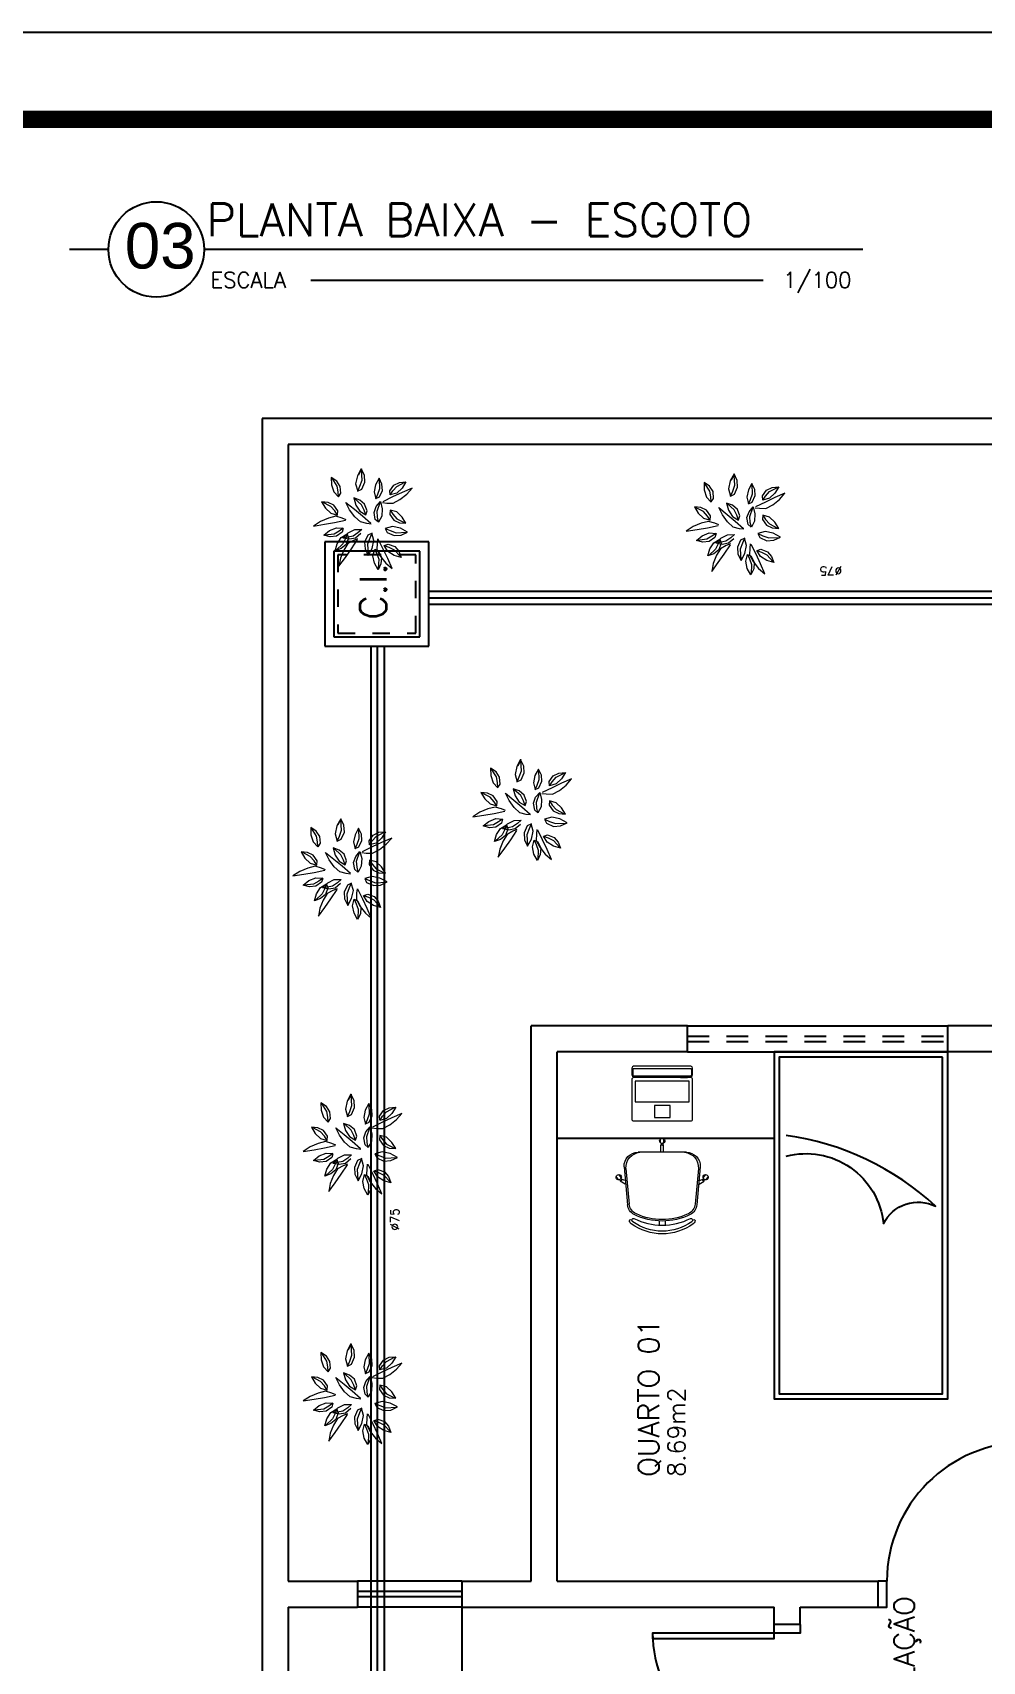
# Model space of a CAD drawing. Header units: millimetres. Extents: x -72 to 578, y 3 to 161.
# Drawn here: x 520.14 to 525.61, y 60.46 to 69.85 of the extents above; entities that cross this region are included whole.
import ezdxf
from ezdxf.enums import TextEntityAlignment as Align

# ---------------------------------------------------------------- set-up
doc = ezdxf.new("R2010")
doc.units = ezdxf.units.MM
doc.linetypes.add('HIDDEN', pattern=[0.375, 0.25, -0.125])
doc.linetypes.add('HIDDEN2', pattern=[0.1875, 0.125, -0.0625])
doc.layers.get('0').update_dxf_attribs({"color": 3})
for name, color, linetype in [('-HIDRO', 8, 'Continuous'), ('COTA', 7, 'Continuous'), ('CTA', 5, 'Continuous'), ('HIDROGRAFIA', 4, 'Continuous'), ('LAYER2', 5, 'Continuous'), ('Texto-Tubos', 7, 'Continuous'), ('TigreCad', 3, 'Continuous')]:
    doc.layers.add(name, color=color, linetype=linetype)
doc.layers.add('E-Lay-9', color=9, linetype='Continuous', lineweight=9)
doc.styles.add('ARIAL', font='arial.ttf', dxfattribs={"height": 0.2})
doc.styles.add('PADRAO_TXT', font='romans.shx')
doc.styles.add('R80', font='simplex.shx', dxfattribs={"height": 12})
doc.styles.add('ROMANS', font='romans__.ttf', dxfattribs={"height": 0.1})
doc.styles.add('TCTUBOS-TXT', font='txt.shx')

# ---------------------------------------------------------------- blocks, each defined once
blk = doc.blocks.new('A$C00126118')
at = {"layer": 'LAYER2'}
blk.add_line((0.3, 0.367), (0, 0.367), dxfattribs=at)
blk.add_circle((0.667, 0.367), 0.367, dxfattribs=at)
blk = doc.blocks.new('Cadeira')
at = {"layer": 'E-Lay-9', "color": 8}
for p, q in [((-0.1393, 0), (0.1393, 0)), ((-0.0093, 0.0535), (-0.0093, 0.0769)), ((-0.0075, 0), (-0.0075, 0.0425)), ((-0.0075, 0.0425), (-0.0056, 0.0425)), ((0.0056, 0.0425), (0.0075, 0.0425)), ((0.0075, 0), (0.0075, 0.0425)), ((0.0096, 0.0535), (0.0096, 0.0769)), ((-0.2192, -0.0836), (-0.1996, -0.3023)), ((-0.2087, -0.0936), (-0.1898, -0.2982)), ((0.2087, -0.0936), (0.1898, -0.2982)), ((0.2192, -0.0836), (0.1996, -0.3023)), ((-0.25, -0.1588), (-0.265, -0.1409)), ((-0.2355, -0.1467), (-0.2505, -0.1288)), ((-0.2398, -0.1647), (-0.2413, -0.1659)), ((-0.2133, -0.1847), (-0.2413, -0.1659)), ((-0.2298, -0.1563), (-0.2313, -0.1575)), ((-0.2144, -0.1618), (-0.2298, -0.1563)), ((0.2133, -0.1847), (0.2413, -0.1659)), ((0.2144, -0.1618), (0.2298, -0.1563)), ((0.2298, -0.1563), (0.2313, -0.1575)), ((0.2355, -0.1467), (0.2505, -0.1288)), ((0.2398, -0.1647), (0.2413, -0.1659)), ((0.25, -0.1588), (0.265, -0.1409)), ((-0.0175, -0.3961), (-0.0175, -0.4196)), ((0.0175, -0.3961), (0.0175, -0.4196))]:
    blk.add_line(p, q, dxfattribs=at)
blk.add_lwpolyline([(0.1631, -0.3812, -0.237888), (-0.1631, -0.3812, 0.605717), (-0.1738, -0.3953, 0.122717), (-0.17, -0.4, 0.323529), (0.17, -0.4, 0.122717), (0.1738, -0.3953, 0.605717)], format="xyb", close=True, dxfattribs=at)
for centre in [(0, 0.0466), (-0.2382, -0.1579), (0.2382, -0.1579)]:
    blk.add_circle(centre, 0.005, dxfattribs=at)
for centre, radius, start, end in [((-0.1393, -0.08), 0.08, 90, 182.56924), ((0.0001, 0.0652), 0.015, 281.63338, 257.45365), ((0, 0.0475), 0.0075, 221.81031, 318.18969), ((0.1393, -0.08), 0.08, 357.43076, 90), ((-0.1202, -0.0886), 0.0887, 95.59249, 183.25223), ((0.1202, -0.0886), 0.0887, 356.74777, 84.40751), ((-0.2502, -0.1438), 0.015, 322.54635, 298.36662), ((-0.2388, -0.1573), 0.0075, 261.81031, 358.18969), ((0.2388, -0.1573), 0.0075, 181.81031, 278.18969), ((0.2502, -0.1438), 0.015, 241.63338, 217.45365), ((-0.1299, -0.296), 0.07, 185.12125, 243.60471), ((-0.1201, -0.2918), 0.07, 185.2999, 245.73609), ((0, -0.0343), 0.3622, 243.60471, 296.39529), ((0, -0.0254), 0.3622, 245.73609, 294.26391), ((0.1201, -0.2918), 0.07, 294.26391, 354.7001), ((0.1299, -0.296), 0.07, 296.39529, 354.87875), ((-0.1819, -0.3961), 0.00782, 29.81088, 225.32554), ((-0.1625, -0.39), 0.0275, 205.14546, 233.45713), ((0, -0.1648), 0.3052, 234.12379, 305.87621), ((-0.1625, -0.39), 0.0125, 205.14546, 233.1301), ((0.1819, -0.3961), 0.00782, 314.67446, 150.18912), ((0.1625, -0.39), 0.0275, 306.54287, 334.85454)]:
    blk.add_arc(centre, radius, start, end, dxfattribs=at)
blk = doc.blocks.new('Notebook')
at = {"layer": 'E-Lay-9', "color": 8}
for p, q in [((-0.175, 0.305), (-0.175, 0.3)), ((-0.175, 0.3), (-0.175, 0.265)), ((0.165, 0.315), (-0.165, 0.315)), ((0.175, 0.3), (0.175, 0.305)), ((0.175, 0.265), (0.175, 0.3)), ((-0.165, 0.255), (0.165, 0.255))]:
    blk.add_line(p, q, dxfattribs=at)
for points in [[(-0.165, 0.26), (0.165, 0.26, 0.414214), (0.17, 0.265), (0.17, 0.295, 0.414214), (0.165, 0.3), (-0.165, 0.3, 0.414214), (-0.17, 0.295), (-0.17, 0.265, 0.414214)], [(-0.165, 0), (0.165, 0, 0.414214), (0.175, 0.01), (0.175, 0.24, 0.414214), (0.165, 0.25), (-0.165, 0.25, 0.414214), (-0.175, 0.24), (-0.175, 0.01, 0.414214)]]:
    blk.add_lwpolyline(points, format="xyb", close=True, dxfattribs=at)
for points in [[(-0.155, 0.11), (0.155, 0.11), (0.155, 0.23), (-0.155, 0.23)], [(-0.105, 0.25), (-0.145, 0.25), (-0.145, 0.255), (-0.105, 0.255)], [(0.105, 0.25), (0.145, 0.25), (0.145, 0.255), (0.105, 0.255)], [(-0.045, 0.02), (0.045, 0.02), (0.045, 0.09), (-0.045, 0.09)]]:
    blk.add_lwpolyline(points, close=True, dxfattribs=at)
for centre, start, end in [((-0.165, 0.305), 90, 180), ((0.165, 0.305), 0, 90), ((-0.165, 0.265), 180, 270), ((0.165, 0.265), 270, 360)]:
    blk.add_arc(centre, 0.01, start, end, dxfattribs=at)
blk = doc.blocks.new('arb-pl48')
at = {"color": 8}
for p, q in [((0.059, 0.55), (0.01, 0.624)), ((0.01, 0.624), (0.028, 0.508)), ((0.095, 0.465), (0.059, 0.55)), ((0.268, 0.537), (0.201, 0.497)), ((0.219, 0.438), (0.264, 0.526)), ((0.262, 0.468), (0.268, 0.537)), ((-0.334, 0.335), (-0.42, 0.352)), ((-0.42, 0.352), (-0.325, 0.283)), ((-0.231, 0.328), (-0.255, 0.393)), ((-0.255, 0.393), (-0.18, 0.371)), ((-0.182, 0.31), (-0.248, 0.383)), ((-0.18, 0.371), (-0.113, 0.329)), ((-0.106, 0.447), (-0.088, 0.514)), ((-0.1, 0.379), (-0.106, 0.447)), ((-0.057, 0.318), (-0.1, 0.379)), ((-0.088, 0.514), (-0.039, 0.453)), ((-0.076, 0.404), (-0.088, 0.502)), ((-0.045, 0.349), (-0.076, 0.404)), ((-0.014, 0.306), (-0.045, 0.349)), ((-0.039, 0.453), (-0.008, 0.379)), ((-0.008, 0.379), (-0.014, 0.306)), ((0.028, 0.508), (0.047, 0.398)), ((0.047, 0.398), (0.071, 0.282)), ((0.114, 0.385), (0.095, 0.465)), ((0.095, 0.318), (0.114, 0.385)), ((0.147, 0.438), (0.127, 0.367)), ((0.127, 0.367), (0.171, 0.397)), ((0.128, 0.367), (0.172, 0.364)), ((0.201, 0.497), (0.147, 0.438)), ((0.171, 0.397), (0.219, 0.438)), ((0.172, 0.364), (0.233, 0.407)), ((0.233, 0.407), (0.262, 0.468)), ((0.374, 0.408), (0.321, 0.357)), ((0.321, 0.357), (0.375, 0.36)), ((0.322, 0.356), (0.359, 0.331)), ((0.45, 0.432), (0.374, 0.408)), ((0.375, 0.36), (0.436, 0.372)), ((0.433, 0.338), (0.489, 0.376)), ((0.436, 0.372), (0.519, 0.426)), ((0.528, 0.434), (0.45, 0.432)), ((0.489, 0.376), (0.528, 0.434)), ((-0.247, 0.3), (-0.334, 0.335)), ((-0.325, 0.283), (-0.234, 0.218)), ((-0.178, 0.257), (-0.247, 0.3)), ((-0.234, 0.218), (-0.135, 0.153)), ((-0.188, 0.276), (-0.231, 0.328)), ((-0.118, 0.251), (-0.188, 0.276)), ((-0.125, 0.283), (-0.182, 0.31)), ((-0.144, 0.197), (-0.178, 0.257)), ((-0.127, 0.153), (-0.144, 0.197)), ((-0.131, 0.241), (-0.118, 0.309)), ((-0.119, 0.174), (-0.131, 0.241)), ((-0.075, 0.266), (-0.125, 0.283)), ((-0.071, 0.117), (-0.119, 0.174)), ((-0.118, 0.309), (-0.064, 0.253)), ((-0.076, 0.265), (-0.118, 0.251)), ((-0.097, 0.201), (-0.117, 0.297)), ((-0.113, 0.329), (-0.075, 0.266)), ((-0.062, 0.149), (-0.097, 0.201)), ((-0.064, 0.253), (-0.028, 0.182)), ((-0.015, 0.306), (-0.057, 0.318)), ((-0.028, 0.182), (-0.026, 0.109)), ((0.053, 0.123), (0.109, 0.182)), ((0.077, 0.276), (0.095, 0.318)), ((0.109, 0.182), (0.184, 0.238)), ((0.189, 0.186), (0.118, 0.1)), ((0.184, 0.238), (0.262, 0.277)), ((0.262, 0.277), (0.189, 0.186)), ((0.309, 0.195), (0.234, 0.173)), ((0.236, 0.112), (0.302, 0.185)), ((0.286, 0.129), (0.309, 0.195)), ((0.359, 0.331), (0.433, 0.338)), ((0.461, 0.174), (0.382, 0.152)), ((0.546, 0.155), (0.461, 0.174)), ((-0.235, 0.072), (-0.304, 0.039)), ((-0.304, 0.039), (-0.229, -0.002)), ((-0.183, 0.047), (-0.291, 0.042)), ((-0.161, 0.078), (-0.235, 0.072)), ((-0.118, 0.024), (-0.183, 0.047)), ((-0.087, 0.043), (-0.161, 0.078)), ((-0.144, -0.021), (-0.065, 0.001)), ((-0.065, 0.001), (-0.118, 0.024)), ((-0.065, -0.001), (-0.087, 0.043)), ((-0.026, 0.109), (-0.062, 0.149)), ((0.03, 0.009), (0.036, 0.055)), ((0.036, 0.055), (0.053, 0.123)), ((0.118, 0.1), (0.039, 0.011)), ((0.167, 0.13), (0.129, 0.067)), ((0.129, 0.067), (0.179, 0.084)), ((0.13, 0.067), (0.172, 0.052)), ((0.234, 0.173), (0.167, 0.13)), ((0.172, 0.052), (0.242, 0.078)), ((0.179, 0.084), (0.236, 0.112)), ((0.242, 0.078), (0.286, 0.129)), ((0.382, 0.153), (0.404, 0.109)), ((0.382, 0.152), (0.435, 0.128)), ((0.404, 0.109), (0.478, 0.075)), ((0.435, 0.128), (0.5, 0.106)), ((0.478, 0.075), (0.552, 0.081)), ((0.5, 0.106), (0.608, 0.111)), ((0.621, 0.114), (0.546, 0.155)), ((0.621, 0.111), (0.552, 0.143)), ((0.552, 0.081), (0.621, 0.114)), ((-0.456, -0.066), (-0.387, -0.028)), ((-0.393, -0.096), (-0.456, -0.066)), ((-0.387, -0.149), (-0.445, -0.215)), ((-0.445, -0.215), (-0.338, -0.168)), ((-0.345, -0.073), (-0.444, -0.068)), ((-0.326, -0.101), (-0.393, -0.096)), ((-0.387, -0.028), (-0.31, -0.011)), ((-0.314, -0.092), (-0.387, -0.149)), ((-0.286, -0.052), (-0.345, -0.073)), ((-0.338, -0.168), (-0.237, -0.121)), ((-0.258, -0.07), (-0.326, -0.101)), ((-0.242, -0.053), (-0.314, -0.092)), ((-0.31, -0.011), (-0.238, -0.029)), ((-0.304, -0.236), (-0.261, -0.169)), ((-0.238, -0.029), (-0.286, -0.052)), ((-0.261, -0.169), (-0.198, -0.131)), ((-0.238, -0.03), (-0.258, -0.07)), ((-0.173, -0.054), (-0.242, -0.053)), ((-0.237, -0.121), (-0.131, -0.068)), ((-0.229, -0.002), (-0.144, -0.021)), ((-0.198, -0.131), (-0.215, -0.181)), ((-0.183, -0.174), (-0.209, -0.244)), ((-0.198, -0.132), (-0.183, -0.174)), ((-0.127, -0.06), (-0.173, -0.054)), ((-0.059, -0.163), (-0.093, -0.238)), ((-0.015, -0.142), (-0.059, -0.163)), ((-0.016, -0.142), (-0.039, -0.194)), ((0.006, -0.22), (-0.016, -0.142)), ((0.052, -0.07), (0.081, -0.036)), ((0.052, -0.071), (0.104, -0.06)), ((0.116, -0.106), (0.052, -0.071)), ((0.081, -0.036), (0.155, -0.023)), ((0.104, -0.06), (0.167, -0.056)), ((0.195, -0.11), (0.116, -0.106)), ((0.155, -0.023), (0.218, -0.046)), ((0.167, -0.056), (0.26, -0.086)), ((0.271, -0.091), (0.195, -0.11)), ((0.218, -0.046), (0.271, -0.091)), ((0.254, -0.157), (0.253, -0.227)), ((0.26, -0.111), (0.254, -0.157)), ((0.321, -0.221), (0.268, -0.116)), ((0.373, -0.022), (0.301, -0.04)), ((0.301, -0.04), (0.349, -0.063)), ((0.302, -0.041), (0.321, -0.081)), ((0.321, -0.081), (0.389, -0.112)), ((0.349, -0.063), (0.409, -0.084)), ((0.45, -0.039), (0.373, -0.022)), ((0.389, -0.112), (0.456, -0.107)), ((0.409, -0.084), (0.507, -0.079)), ((0.519, -0.077), (0.45, -0.039)), ((0.456, -0.107), (0.519, -0.077)), ((-0.326, -0.311), (-0.304, -0.236)), ((-0.26, -0.287), (-0.326, -0.311)), ((-0.243, -0.238), (-0.316, -0.304)), ((-0.209, -0.244), (-0.26, -0.287)), ((-0.215, -0.181), (-0.243, -0.238)), ((-0.093, -0.238), (-0.087, -0.311)), ((-0.087, -0.311), (-0.054, -0.381)), ((-0.039, -0.194), (-0.062, -0.259)), ((-0.062, -0.259), (-0.057, -0.368)), ((-0.054, -0.381), (-0.013, -0.305)), ((-0.013, -0.305), (0.006, -0.22)), ((0.045, -0.293), (0.039, -0.363)), ((0.039, -0.363), (0.106, -0.322)), ((0.088, -0.264), (0.043, -0.351)), ((0.073, -0.232), (0.045, -0.293)), ((0.134, -0.19), (0.073, -0.232)), ((0.136, -0.222), (0.088, -0.264)), ((0.106, -0.322), (0.16, -0.264)), ((0.179, -0.193), (0.134, -0.19)), ((0.18, -0.193), (0.136, -0.222)), ((0.16, -0.264), (0.18, -0.193)), ((0.253, -0.227), (0.292, -0.299)), ((0.292, -0.299), (0.349, -0.372)), ((0.368, -0.323), (0.321, -0.221)), ((0.361, -0.264), (0.341, -0.193)), ((0.341, -0.193), (0.385, -0.222)), ((0.342, -0.193), (0.386, -0.19)), ((0.415, -0.322), (0.361, -0.264)), ((0.415, -0.43), (0.368, -0.323)), ((0.385, -0.222), (0.433, -0.264)), ((0.386, -0.19), (0.447, -0.232)), ((0.482, -0.363), (0.415, -0.322)), ((0.433, -0.264), (0.477, -0.351)), ((0.447, -0.232), (0.476, -0.293)), ((0.476, -0.293), (0.482, -0.363)), ((0.349, -0.372), (0.415, -0.43))]:
    blk.add_line(p, q, dxfattribs=at)
blk = doc.blocks.new('A$C55E71383')
at = {"layer": 'E-Lay-9', "color": 0, "xscale": 0.5399999999999991, "yscale": 0.5399999999999991, "zscale": 0.5399999999999991, "rotation": 179.9999999999999}
blk.add_blockref('arb-pl48', (0, 0), dxfattribs=at)
blk = doc.blocks.new('inp_cx')
for p, q in [((40, 40), (-40, 40)), ((-40, 40), (-40, -40)), ((40, -40), (40, 40)), ((-40, -40), (40, -40))]:
    blk.add_line(p, q)
at = {"color": 1, "linetype": 'Continuous', "ltscale": 0.5}
for p, q in [((33, 33), (-33, 33)), ((-33, 33), (-33, -33)), ((33, -33), (33, 33)), ((-33, -33), (33, -33))]:
    blk.add_line(p, q, dxfattribs=at)
at = {"color": 1, "linetype": 'HIDDEN', "ltscale": 0.5}
for p, q in [((30, 30), (-30, 30)), ((-30, 30), (-30, -30)), ((30, -30), (30, 30)), ((-30, -30), (30, -30))]:
    blk.add_line(p, q, dxfattribs=at)
at = {"style": 'R80'}
blk.add_text('C.I.', height=20.59, dxfattribs=at).set_placement((-19.6, -7.5))
blk = doc.blocks.new('HIDRO BAIXA')
at = {"layer": '-HIDRO'}
for p, q in [((583.1513, 111.6253), (572.1513, 111.6253)), ((572.1513, 111.6253), (572.1513, 96.1253)), ((583.0013, 111.4753), (572.3013, 111.4753)), ((572.3013, 111.4753), (572.3013, 104.9253)), ((574.6013, 108.1253), (573.7013, 108.1253)), ((573.7013, 104.9253), (573.7013, 108.1253)), ((574.6013, 107.9753), (574.6013, 108.1253)), ((574.6013, 108.1253), (576.1013, 108.1253)), ((576.8513, 108.1253), (576.1013, 108.1253)), ((576.1013, 107.9753), (576.1013, 108.1253)), ((574.6013, 107.9753), (573.8513, 107.9753)), ((573.8513, 104.9253), (573.8513, 107.9753)), ((574.6013, 107.9753), (576.1013, 107.9753)), ((576.8513, 107.9753), (576.1013, 107.9753)), ((572.3013, 104.9253), (572.7013, 104.9253)), ((572.7013, 104.9253), (572.7013, 104.7753)), ((573.3013, 104.9253), (572.7013, 104.9253)), ((573.3013, 104.8653), (572.7013, 104.8653)), ((573.3013, 104.9253), (573.7013, 104.9253)), ((573.3013, 104.9253), (573.3013, 104.7753)), ((573.8513, 104.9253), (575.7013, 104.9253)), ((575.7013, 104.7753), (575.7013, 104.9253)), ((572.3013, 104.7753), (572.7013, 104.7753)), ((572.3013, 104.7753), (572.3013, 103.4253)), ((573.3013, 104.8353), (572.7013, 104.8353)), ((573.3013, 104.7753), (572.7013, 104.7753)), ((573.3013, 104.7753), (575.1013, 104.7753)), ((573.3013, 104.7753), (573.3013, 103.4253)), ((575.1013, 104.6753), (575.1013, 104.7753)), ((575.2513, 104.7753), (575.3013, 104.7753)), ((575.2513, 104.7753), (575.7013, 104.7753)), ((575.2513, 104.6753), (575.2513, 104.7753)), ((575.2513, 104.6753), (575.1013, 104.6753))]:
    blk.add_line(p, q, dxfattribs=at)
at = {"layer": '-HIDRO', "linetype": 'HIDDEN2'}
for p, q in [((574.6013, 108.0653), (576.1013, 108.0653)), ((574.6013, 108.0353), (576.1013, 108.0353))]:
    blk.add_line(p, q, dxfattribs=at)
at = {"layer": '-HIDRO', "color": 8, "ltscale": 0.5}
blk.add_line((575.1013, 107.4754), (573.8513, 107.4754), dxfattribs=at)
at = {"layer": '-HIDRO', "color": 8}
for points in [[(576.1013, 107.9753), (575.1013, 107.9753), (575.1013, 105.9753), (576.1013, 105.9753)], [(576.0713, 107.9453), (575.1313, 107.9453), (575.1313, 106.0053), (576.0713, 106.0053)]]:
    blk.add_lwpolyline(points, close=True, dxfattribs=at)
blk.add_lwpolyline([(575.1713, 107.374, -0.460104), (575.7313, 106.9853, -0.414214), (576.0313, 107.0853, 0.154765), (575.1713, 107.4929)], format="xyb", dxfattribs=at)
at = {"layer": '-HIDRO'}
for points in [[(575.7013, 104.7753), (575.7513, 104.7753), (575.7513, 104.9253), (575.7013, 104.9253)], [(575.2513, 104.6753), (575.2513, 104.6253), (575.1013, 104.6253), (575.1013, 104.6753)]]:
    blk.add_lwpolyline(points, dxfattribs=at)
blk.add_lwpolyline([(575.1013, 104.6253), (574.4013, 104.6253), (574.4013, 104.5953), (575.1013, 104.5953)], close=True, dxfattribs=at)
for centre, radius, start, end in [((576.5513, 104.9253), 0.8, 90, 180), ((575.1013, 104.6253), 0.7, 180, 270)]:
    blk.add_arc(centre, radius, start, end, dxfattribs=at)
at = {"layer": 'CTA'}
for p, q in [((577.7453, 110.5901), (573.1119, 110.5901)), ((572.8164, 103.0445), (572.8164, 110.3134))]:
    blk.add_line(p, q, dxfattribs=at)
at = {"layer": 'TigreCad'}
for p, q in [((577.7453, 110.6279), (573.1119, 110.6279)), ((577.7453, 110.5524), (573.1119, 110.5524)), ((572.7787, 110.3134), (572.7787, 103.0823)), ((572.8542, 110.3134), (572.8542, 103.0068))]:
    blk.add_line(p, q, dxfattribs=at)
at = {"layer": '-HIDRO', "rotation": 270}
for p in [(572.7842, 110.9997), (574.9317, 110.97), (573.7024, 109.324), (572.6657, 108.983), (572.725, 107.3963), (572.725, 105.9579)]:
    blk.add_blockref('A$C55E71383', p, dxfattribs=at)
at = {"layer": '-HIDRO'}
blk.add_blockref('Notebook', (574.4565, 107.5767), dxfattribs=at)
at = {"layer": '-HIDRO', "color": 8, "xscale": -1}
blk.add_blockref('Cadeira', (574.4565, 107.3965), dxfattribs=at)
at = {"layer": 'HIDROGRAFIA', "xscale": 0.007500000000163709, "yscale": 0.007500000000163709, "zscale": 0.007500000000163709, "rotation": 90}
blk.add_blockref('inp_cx', (572.8119, 110.6134), dxfattribs=at)
at = {"layer": '-HIDRO', "style": 'PADRAO_TXT'}
for s, height, p in [('QUARTO 01', 0.12, (574.4388, 105.5269)), ('8.69m2', 0.1, (574.5888, 105.5269)), ('CIRCULAÇÃO', 0.12, (575.9109, 103.8661))]:
    blk.add_text(s, height=height, rotation=90, dxfattribs=at).set_placement(p)
at = {"layer": 'Texto-Tubos', "style": 'TCTUBOS-TXT'}
for rotation, p in [(180, (575.4286, 110.7715)), (90, (572.9413, 107.0096))]:
    blk.add_text('%%C75', height=0.05, rotation=rotation, dxfattribs=at).set_placement(p, align=Align.CENTER)

msp = doc.modelspace()

# ---------------------------------------------------------------- linework, layer by layer
at = {"layer": 'COTA'}
msp.add_lwpolyline([(492.955, 40.1476), (533.755, 40.1476), (533.755, 69.8476), (492.955, 69.8476)], close=True, dxfattribs=at)
at = {"layer": 'COTA', "const_width": 0.1}
msp.add_lwpolyline([(493.455, 40.6476), (533.255, 40.6476), (533.255, 69.3476), (493.455, 69.3476)], close=True, dxfattribs=at)
at = {"layer": 'LAYER2', "color": 5}
msp.add_line((524.9215, 68.5978), (521.1251, 68.5978), dxfattribs=at)
at = {"layer": 'LAYER2'}
msp.add_line((521.7409, 68.421), (524.3472, 68.421), dxfattribs=at)

# ---------------------------------------------------------------- block references
at = {"layer": 'LAYER2', "xscale": 0.75, "yscale": 0.75, "zscale": 0.75}
msp.add_blockref('A$C00126118', (520.3498, 68.3226), dxfattribs=at)
at = {"layer": 'TigreCad'}
msp.add_blockref('HIDRO BAIXA', (-50.6915, -44.0007), dxfattribs=at)

# ---------------------------------------------------------------- texts
at = {"layer": 'LAYER2', "style": 'ROMANS'}
for s, height, p in [('PLANTA BAIXA - ESGOTO', 0.1875, (521.1405, 68.8621)), ('ESCALA', 0.09, (521.1617, 68.4672)), ('1/100', 0.09, (524.4622, 68.4672))]:
    msp.add_text(s, height=height, dxfattribs=at).set_placement(p, align=Align.TOP_LEFT)
at = {"layer": 'LAYER2', "style": 'ARIAL'}
msp.add_text('03', height=0.2625, dxfattribs=at).set_placement((520.6688, 68.4882))

doc.saveas('drawing.dxf')
